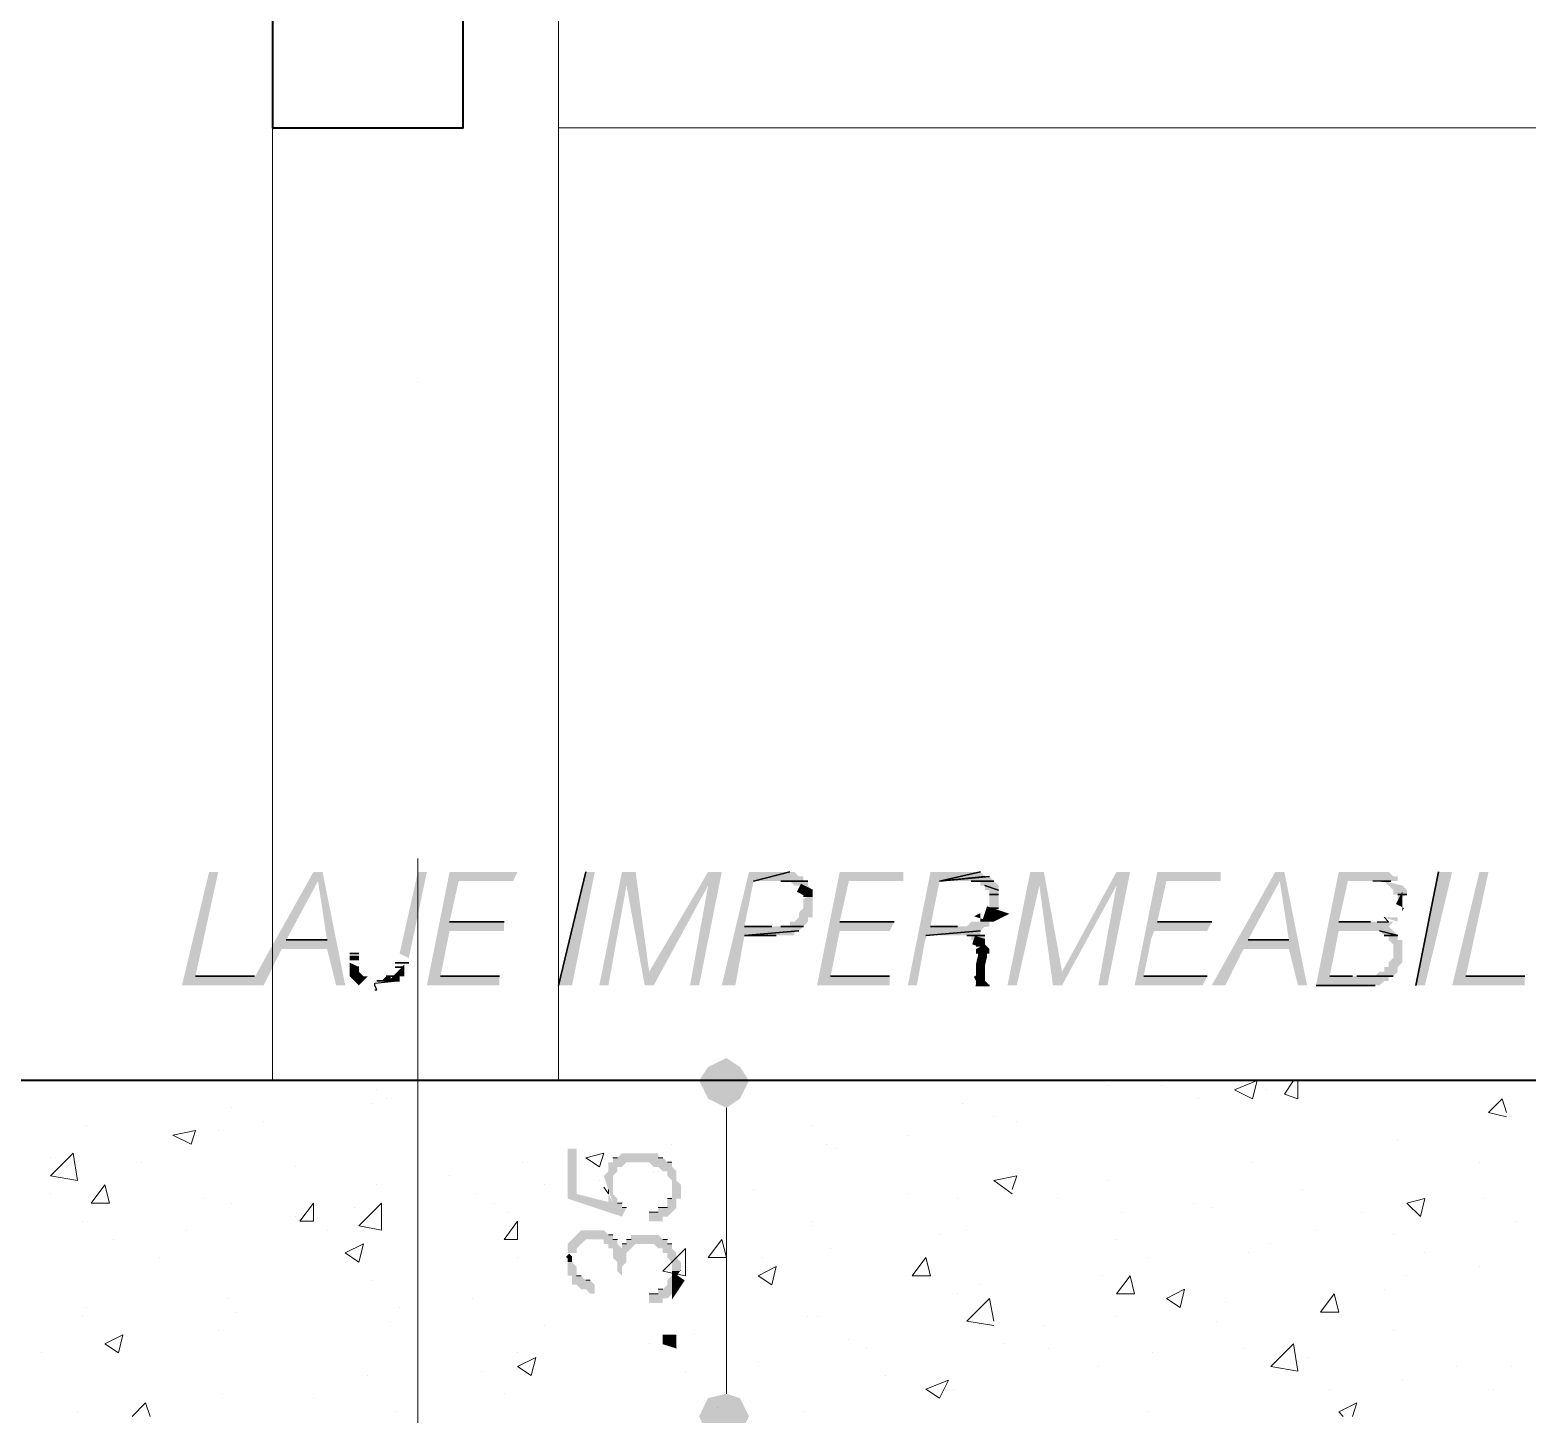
# Model space of a CAD drawing. Header units: millimetres. Extents: x 182 to 575, y -105 to 95.
# Drawn here: x 282.125 to 283.697, y 86.361 to 87.814 of the extents above; entities that cross this region are included whole.
import ezdxf

# ---------------------------------------------------------------- set-up
doc = ezdxf.new("R2010")
doc.units = ezdxf.units.MM
doc.header["$MEASUREMENT"] = 0
doc.layers.add('PDF_Geometry', color=7, linetype='Continuous')
doc.layers.add('PDF_Solid Fills', color=7, linetype='Continuous')

msp = doc.modelspace()

# ---------------------------------------------------------------- hatches: boundary and pattern name
at = {"layer": 'PDF_Solid Fills', "transparency": 33554559}
h = msp.add_hatch(color=256, dxfattribs=at)
h.paths.add_polyline_path([(282.4278, 86.9205), (282.4373, 86.8586), (282.3945, 86.8586)])
h.paths.add_polyline_path([(282.4564, 86.811), (282.4326, 86.9301), (282.4231, 86.9301), (282.3612, 86.8195), (282.3612, 86.8205), (282.2992, 86.8205), (282.3231, 86.9301), (282.3135, 86.9301), (282.285, 86.811), (282.3707, 86.811), (282.3897, 86.8491), (282.4373, 86.8491), (282.4469, 86.811)], flags=0)
for points in [[(282.5135, 86.8443), (282.5231, 86.8396), (282.5421, 86.9301), (282.5326, 86.9301)], [(282.6183, 86.811), (282.6183, 86.8205), (282.5564, 86.8205), (282.5659, 86.8681), (282.6231, 86.8681), (282.6231, 86.8777), (282.5659, 86.8777), (282.5754, 86.9205), (282.6326, 86.9205), (282.6373, 86.9301), (282.5659, 86.9301), (282.5421, 86.811)], [(282.7088, 86.9301), (282.6802, 86.811), (282.6945, 86.811), (282.7183, 86.9301)], [(282.8516, 86.9301), (282.8373, 86.9301), (282.7754, 86.8253), (282.7612, 86.9301), (282.7469, 86.9301), (282.7231, 86.811), (282.7326, 86.811), (282.7516, 86.9158), (282.7707, 86.811), (282.7802, 86.811), (282.8373, 86.9158), (282.8183, 86.811), (282.8278, 86.811)], [(282.9278, 86.8677), (282.9326, 86.8681), (282.9373, 86.8729), (282.9421, 86.8777), (282.9421, 86.8824), (282.9469, 86.8824), (282.9469, 86.9062), (282.9373, 86.9015), (282.9373, 86.892), (282.9326, 86.8872), (282.9326, 86.8824), (282.9278, 86.8777), (282.9231, 86.8777), (282.9231, 86.8729), (282.8754, 86.8729), (282.885, 86.9205), (282.9231, 86.9205), (282.9278, 86.9158), (282.9326, 86.9158), (282.9469, 86.911), (282.9421, 86.9158), (282.9421, 86.9205), (282.9373, 86.9205), (282.9373, 86.9253), (282.9326, 86.9253), (282.9278, 86.9301), (282.8802, 86.9301), (282.8516, 86.811), (282.8659, 86.811), (282.8754, 86.8634), (282.9278, 86.8634)], [(283.0278, 86.811), (283.0278, 86.8205), (282.9659, 86.8205), (282.9754, 86.8681), (283.0278, 86.8681), (283.0326, 86.8777), (282.9754, 86.8777), (282.985, 86.9205), (283.0421, 86.9205), (283.0421, 86.9301), (282.9754, 86.9301), (282.9516, 86.811)], [(283.067, 86.8634), (283.1135, 86.8634), (283.1135, 86.8586), (283.1278, 86.8586), (283.1278, 86.8634), (283.1231, 86.8634), (283.1231, 86.8681), (283.127, 86.8721), (283.1326, 86.8729), (283.1326, 86.8777), (283.1135, 86.8777), (283.1088, 86.8729), (283.0707, 86.8729), (283.0802, 86.9205), (283.1231, 86.9205), (283.1231, 86.9158), (283.1278, 86.9158), (283.1278, 86.911), (283.1326, 86.911), (283.1326, 86.892), (283.1278, 86.8872), (283.1421, 86.8872), (283.1421, 86.9158), (283.1373, 86.9205), (283.1326, 86.9253), (283.1278, 86.9253), (283.1231, 86.9301), (283.0707, 86.9301), (283.0469, 86.811), (283.0564, 86.811), (283.0649, 86.858)], [(283.2802, 86.9301), (283.2659, 86.9301), (283.2088, 86.8253), (283.1897, 86.9301), (283.1754, 86.9301), (283.1516, 86.811), (283.1612, 86.811), (283.185, 86.9158), (283.1992, 86.811), (283.2088, 86.811), (283.2659, 86.9158), (283.2469, 86.811), (283.2564, 86.811)], [(283.3054, 86.8681), (283.3612, 86.8681), (283.3659, 86.8777), (283.3088, 86.8777), (283.3183, 86.9205), (283.3754, 86.9205), (283.3754, 86.9301), (283.3088, 86.9301), (283.285, 86.811), (283.3564, 86.811), (283.3612, 86.8205), (283.2945, 86.8205), (283.3023, 86.8595)], [(283.1183, 86.8491), (283.1183, 86.8443), (283.1326, 86.8443), (283.1326, 86.8491), (283.1278, 86.8539)], [(282.4612, 86.8348), (282.4612, 86.8205), (282.4754, 86.8205), (282.4707, 86.8253), (282.4707, 86.8301)], [(282.4945, 86.8158), (282.5135, 86.8158), (282.5135, 86.8205), (282.4993, 86.8205)], [(283.1183, 86.811), (283.1326, 86.811), (283.1278, 86.8158), (283.1183, 86.8158)], [(282.8564, 86.7348), (282.8373, 86.7253), (282.8278, 86.711), (282.8373, 86.692), (282.8564, 86.6824), (282.8707, 86.692), (282.8802, 86.711), (282.8707, 86.7253)], [(282.7373, 86.5824), (282.7326, 86.592), (282.7326, 86.5836), (282.6992, 86.592), (282.6992, 86.6396), (282.6897, 86.6396), (282.6897, 86.5872), (282.7469, 86.5682), (282.7516, 86.5777), (282.7469, 86.5777), (282.7469, 86.5824), (282.7421, 86.5824), (282.7421, 86.5872), (282.7373, 86.592), (282.7373, 86.611), (282.7421, 86.6158), (282.7421, 86.6205), (282.7469, 86.6205), (282.7516, 86.6253), (282.7754, 86.6253), (282.7802, 86.6205), (282.785, 86.6205), (282.7897, 86.6158), (282.7945, 86.6158), (282.7945, 86.611), (282.7993, 86.6062), (282.7993, 86.5872), (282.7945, 86.5872), (282.7945, 86.5777), (282.785, 86.5777), (282.785, 86.5729), (282.7754, 86.5729), (282.7754, 86.5634), (282.7897, 86.5634), (282.7897, 86.5682), (282.7945, 86.5682), (282.7993, 86.5729), (282.804, 86.5777), (282.804, 86.5872), (282.8088, 86.5872), (282.8088, 86.6015), (282.804, 86.6062), (282.804, 86.6158), (282.7993, 86.6205), (282.7993, 86.6253), (282.7945, 86.6253), (282.7897, 86.6301), (282.785, 86.6301), (282.785, 86.6348), (282.7469, 86.6348), (282.7421, 86.6301), (282.7373, 86.6301), (282.7373, 86.6253), (282.7326, 86.6253), (282.7326, 86.6158), (282.7278, 86.611)], [(282.7897, 86.4348), (282.804, 86.4301), (282.804, 86.4443), (282.7897, 86.4443)], [(282.8373, 86.3396), (282.8564, 86.3348), (282.8707, 86.3396), (282.8802, 86.3586), (282.8707, 86.3777), (282.8564, 86.3824), (282.8373, 86.3777), (282.8278, 86.3586)]]:
    msp.add_hatch(color=256, dxfattribs=at).paths.add_polyline_path(points)
h = msp.add_hatch(color=256, dxfattribs=at)
h.paths.add_polyline_path([(283.4373, 86.9205), (283.4469, 86.8586), (283.404, 86.8586)])
h.paths.add_polyline_path([(283.4659, 86.811), (283.4421, 86.9301), (283.4326, 86.9301), (283.3659, 86.811), (283.3802, 86.811), (283.3993, 86.8491), (283.4469, 86.8491), (283.4564, 86.811)], flags=0)
h = msp.add_hatch(color=256, dxfattribs=at)
h.paths.add_polyline_path([(283.5612, 86.8824), (283.5469, 86.8824), (283.5612, 86.8777)])
h.paths.add_polyline_path([(283.5659, 86.9158), (283.5469, 86.9205), (283.5516, 86.9158), (283.5564, 86.911), (283.5564, 86.9062), (283.5612, 86.9062), (283.5612, 86.9015), (283.5707, 86.9062), (283.5707, 86.911)])
h.paths.add_polyline_path([(283.5659, 86.8586), (283.5612, 86.8586), (283.5612, 86.8634), (283.5564, 86.8681), (283.5516, 86.8729), (283.5564, 86.8777), (283.4992, 86.8777), (283.5088, 86.9205), (283.5469, 86.9205), (283.5612, 86.9205), (283.5612, 86.9253), (283.5564, 86.9253), (283.5516, 86.9301), (283.4992, 86.9301), (283.4754, 86.811), (283.5421, 86.811), (283.5466, 86.8154), (283.5516, 86.8158), (283.5516, 86.82), (283.5564, 86.8205), (283.5612, 86.8253), (283.5612, 86.8301), (283.5659, 86.8348)])
h.paths.add_polyline_path([(283.5564, 86.8539), (283.5564, 86.8396), (283.5516, 86.8348), (283.5516, 86.8301), (283.5469, 86.8301), (283.5469, 86.8253), (283.5421, 86.8253), (283.5373, 86.8205), (283.4897, 86.8205), (283.4992, 86.8681), (283.5421, 86.8681), (283.5469, 86.8634), (283.5516, 86.8634), (283.5516, 86.8586)], flags=0)
h = msp.add_hatch(color=256, dxfattribs=at)
h.paths.add_polyline_path([(283.6945, 86.811), (283.6945, 86.8205), (283.6326, 86.8205), (283.6564, 86.9301), (283.6469, 86.9301), (283.6183, 86.811)])
h.paths.add_polyline_path([(283.604, 86.9301), (283.5802, 86.811), (283.5897, 86.811), (283.6183, 86.9301)])
h = msp.add_hatch(color=256, dxfattribs=at)
h.paths.add_polyline_path([(283.5421, 86.8253), (283.5564, 86.8205), (283.5421, 86.8253)], flags=0)
h.paths.add_polyline_path([(283.5612, 86.8253), (283.5469, 86.8253), (283.5612, 86.8253)], flags=0)
h.paths.add_polyline_path([(283.5659, 86.8348), (283.5516, 86.8348), (283.5659, 86.8348)], flags=0)
h.paths.add_polyline_path([(283.5516, 86.8348), (283.5659, 86.8348), (283.5516, 86.8348)], flags=0)
h.paths.add_polyline_path([(283.5659, 86.8443), (283.5564, 86.8443), (283.5659, 86.8443)], flags=0)
h.paths.add_polyline_path([(283.5564, 86.8443), (283.5659, 86.8443), (283.5564, 86.8443)], flags=0)
h.paths.add_polyline_path([(283.5659, 86.8491), (283.5564, 86.8491), (283.5659, 86.8491)], flags=0)
h.paths.add_polyline_path([(283.5564, 86.8491), (283.5659, 86.8491), (283.5564, 86.8491)], flags=0)
h = msp.add_hatch(color=256, dxfattribs=at)
h.paths.add_polyline_path([(282.7897, 86.4777), (282.7897, 86.4824), (282.7945, 86.4824), (282.7993, 86.4872), (282.7993, 86.5062), (282.7945, 86.5015), (282.7945, 86.4967), (282.7897, 86.492), (282.785, 86.492), (282.785, 86.4872), (282.7754, 86.4872), (282.7754, 86.4777)])
h.paths.add_polyline_path([(282.7993, 86.5205), (282.7993, 86.511), (282.8088, 86.511), (282.8088, 86.5205), (282.804, 86.5253), (282.804, 86.5301), (282.7993, 86.5348), (282.7993, 86.5396), (282.7945, 86.5396), (282.7945, 86.5443), (282.7897, 86.5443), (282.785, 86.5491), (282.7564, 86.5491), (282.7564, 86.5443), (282.7516, 86.5443), (282.7516, 86.5396), (282.7469, 86.5396), (282.7469, 86.5348), (282.7421, 86.5396), (282.7421, 86.5443), (282.7373, 86.5443), (282.7373, 86.5491), (282.7326, 86.5491), (282.7278, 86.5539), (282.704, 86.5539), (282.6992, 86.5491), (282.6945, 86.5443), (282.6897, 86.5396), (282.6897, 86.5301), (282.6992, 86.5301), (282.6992, 86.5348), (282.704, 86.5396), (282.7088, 86.5443), (282.7278, 86.5443), (282.7278, 86.5396), (282.7326, 86.5396), (282.7326, 86.5348), (282.7373, 86.5348), (282.7373, 86.5253), (282.7421, 86.5205), (282.7421, 86.511), (282.7469, 86.5062), (282.7469, 86.5158), (282.7516, 86.5205), (282.7516, 86.5301), (282.7564, 86.5348), (282.7612, 86.5396), (282.7802, 86.5396), (282.785, 86.5348), (282.7897, 86.5348), (282.7897, 86.5301), (282.7945, 86.5301), (282.7945, 86.5253)])
h = msp.add_hatch(color=256, dxfattribs=at)
h.paths.add_polyline_path([(282.6992, 86.4967), (282.7183, 86.4872), (282.7183, 86.4967), (282.7135, 86.5015), (282.7088, 86.5015), (282.704, 86.5062), (282.6992, 86.5062), (282.6992, 86.5158), (282.6945, 86.5205), (282.6897, 86.5205), (282.6897, 86.5062), (282.6945, 86.5062), (282.6945, 86.4967)])
h.paths.add_polyline_path([(282.704, 86.492), (282.7088, 86.492), (282.6992, 86.4967)])
h.paths.add_polyline_path([(282.7183, 86.4872), (282.7088, 86.492), (282.7135, 86.4872)])

# ---------------------------------------------------------------- linework, layer by layer
at = {"layer": 'PDF_Geometry', "lineweight": 40}
msp.add_lwpolyline([(286.9278, 89.611), (286.9278, 90.1586), (286.7278, 90.1586), (286.7278, 89.611), (282.5802, 89.611), (282.5802, 89.8586), (282.3802, 89.8586), (282.3802, 87.711), (282.5802, 87.711), (282.5802, 88.211), (286.7278, 88.211), (286.7278, 87.711), (286.9278, 87.711), (286.9278, 88.211), (291.0802, 88.211), (291.0802, 87.711), (291.2802, 87.711), (291.2802, 89.8586), (291.0802, 89.8586), (291.0802, 89.611)], close=True, dxfattribs=at)
at = {"layer": 'PDF_Geometry', "lineweight": 20}
for points in [[(282.6802, 88.211), (282.6802, 86.711)], [(282.3802, 87.711), (282.3802, 86.711)], [(282.6802, 87.711), (286.7278, 87.711)]]:
    msp.add_lwpolyline(points, dxfattribs=at)
at = {"layer": 'PDF_Geometry', "lineweight": 13}
for points in [[(282.5326, 87.4443), (282.5326, 87.4443)], [(282.5326, 85.9443), (282.5326, 86.9443)], [(282.9135, 86.711), (282.7659, 86.711)], [(282.8564, 86.3824), (282.8564, 86.411), (282.8564, 86.6586), (282.8564, 86.6824)], [(282.7373, 86.6301), (282.7421, 86.6301), (282.7373, 86.6301)], [(282.7897, 86.6301), (282.785, 86.6301), (282.7897, 86.6301)], [(282.7993, 86.6253), (282.7945, 86.6253), (282.7993, 86.6253)], [(282.7278, 86.5991), (282.7326, 86.592), (282.7326, 86.5967)], [(282.7945, 86.5872), (282.7993, 86.5872), (282.7945, 86.5872)], [(282.7469, 86.5824), (282.7421, 86.5824), (282.7469, 86.5824)], [(282.7516, 86.5777), (282.7469, 86.5777), (282.7516, 86.5777)], [(282.7754, 86.5729), (282.785, 86.5729), (282.7754, 86.5729)], [(282.785, 86.5777), (282.7945, 86.5777), (282.785, 86.5777)], [(282.7373, 86.5491), (282.7326, 86.5491), (282.7373, 86.5491)], [(282.7421, 86.5443), (282.7373, 86.5443), (282.7421, 86.5443)], [(282.7469, 86.5396), (282.7516, 86.5396), (282.7469, 86.5396)], [(282.7516, 86.5443), (282.7564, 86.5443), (282.7516, 86.5443)], [(282.7945, 86.5443), (282.7897, 86.5443), (282.7945, 86.5443)], [(282.7993, 86.5396), (282.7945, 86.5396), (282.7993, 86.5396)], [(282.704, 86.5062), (282.6992, 86.5062), (282.704, 86.5062)], [(282.7135, 86.5015), (282.7088, 86.5015), (282.7135, 86.5015)], [(282.785, 86.492), (282.7897, 86.492), (282.785, 86.492)], [(282.7754, 86.4872), (282.785, 86.4872), (282.7754, 86.4872)], [(282.804, 86.4301), (282.7897, 86.4348), (282.804, 86.4301)]]:
    msp.add_lwpolyline(points, dxfattribs=at)
at = {"layer": 'PDF_Geometry', "lineweight": 25}
for points in [[(282.6802, 86.811), (282.7088, 86.9301), (282.6802, 86.811)], [(282.9231, 86.9301), (282.885, 86.9205), (282.9231, 86.9301)], [(282.9135, 86.9205), (282.9373, 86.9205), (282.9135, 86.9205)], [(282.9231, 86.9205), (282.9421, 86.9205), (282.9231, 86.9205)], [(283.1326, 86.9253), (283.0802, 86.9205), (283.1326, 86.9253)], [(283.1373, 86.9205), (283.1135, 86.9205), (283.1373, 86.9205)], [(283.1135, 86.9205), (283.1373, 86.9205), (283.1135, 86.9205)], [(283.5445, 86.9205), (283.554, 86.9205), (283.535, 86.9205)], [(283.5802, 86.811), (283.604, 86.9301), (283.5802, 86.811)], [(282.9326, 86.911), (282.9469, 86.911), (282.9326, 86.911)], [(282.9469, 86.911), (282.9326, 86.911), (282.9469, 86.911)], [(283.1326, 86.9062), (283.1421, 86.9062), (283.1326, 86.9062)], [(283.5707, 86.9062), (283.5612, 86.9062), (283.5707, 86.9062)], [(283.1421, 86.892), (283.1326, 86.892), (283.1421, 86.892)], [(283.1326, 86.892), (283.1421, 86.892), (283.1326, 86.892)], [(282.6231, 86.8777), (282.5659, 86.8777), (282.6231, 86.8777)], [(282.8754, 86.8729), (282.904, 86.8729), (282.8754, 86.8729)], [(282.9373, 86.8729), (282.9135, 86.8729), (282.9373, 86.8729)], [(283.0326, 86.8777), (282.9754, 86.8777), (283.0326, 86.8777)], [(283.0707, 86.8729), (283.0992, 86.8729), (283.0707, 86.8729)], [(283.3659, 86.8777), (283.3088, 86.8777), (283.3659, 86.8777)], [(283.4992, 86.8777), (283.5326, 86.8777), (283.4992, 86.8777)], [(283.5397, 86.8777), (283.5516, 86.8777), (283.5469, 86.8824)], [(282.3945, 86.8586), (282.4373, 86.8586), (282.3945, 86.8586)], [(283.404, 86.8586), (283.4469, 86.8586), (283.404, 86.8586)], [(283.5469, 86.8634), (283.5612, 86.8634), (283.5469, 86.8634)], [(283.5612, 86.8634), (283.5469, 86.8634), (283.5612, 86.8634)], [(282.4612, 86.8301), (282.4707, 86.8301), (282.4612, 86.8301)], [(282.4707, 86.8301), (282.4612, 86.8301), (282.4707, 86.8301)], [(282.5088, 86.8348), (282.5231, 86.8348), (282.5088, 86.8348)], [(282.5183, 86.8301), (282.5088, 86.8301), (282.5183, 86.8301)], [(282.3612, 86.8205), (282.2992, 86.8205), (282.3612, 86.8205)], [(282.4873, 86.8062), (282.4897, 86.8062), (282.4897, 86.8062), (282.4873, 86.811), (282.4873, 86.811), (282.4873, 86.8134), (282.5112, 86.8158)], [(282.4897, 86.8158), (282.5135, 86.8158), (282.4897, 86.8158)], [(282.5135, 86.8158), (282.4897, 86.8158), (282.5135, 86.8158)], [(282.4993, 86.8205), (282.5135, 86.8205), (282.4993, 86.8205)], [(282.6183, 86.8205), (282.5564, 86.8205), (282.6183, 86.8205)], [(283.0278, 86.8205), (282.9659, 86.8205), (283.0278, 86.8205)], [(283.1278, 86.8205), (283.1183, 86.8205), (283.1278, 86.8205)], [(283.1183, 86.8205), (283.1278, 86.8205), (283.1183, 86.8205)], [(283.1326, 86.811), (283.1183, 86.811), (283.1326, 86.811)], [(283.3612, 86.8205), (283.2945, 86.8205), (283.3612, 86.8205)], [(283.4897, 86.8205), (283.5135, 86.8205), (283.4897, 86.8205)], [(283.5564, 86.8205), (283.5183, 86.8205), (283.5564, 86.8205)], [(283.6945, 86.8205), (283.6326, 86.8205), (283.6945, 86.8205)]]:
    msp.add_lwpolyline(points, dxfattribs=at)
for points, const_width in [([(282.9326, 86.9134), (282.9421, 86.9086), (282.9421, 86.9039)], 0.00952), ([(283.1302, 86.8777), (283.1302, 86.8824), (283.135, 86.8848), (283.1278, 86.8872)], 0.0143), ([(283.1159, 86.8586), (283.1231, 86.8562), (283.1231, 86.8515)], 0.00952), ([(283.1254, 86.8443), (283.1254, 86.842), (283.1231, 86.8324), (283.1231, 86.8229), (283.1231, 86.8181), (283.1183, 86.8158)], 0.00952)]:
    msp.add_lwpolyline(points, dxfattribs=dict(at, const_width=const_width))
for points in [[(283.1231, 86.9301), (283.0802, 86.9205), (283.1231, 86.9301)], [(283.1278, 86.9253), (283.0802, 86.9205), (283.1278, 86.9253)], [(283.1278, 86.9158), (283.1421, 86.911), (283.1278, 86.9158)], [(282.9326, 86.8681), (282.8754, 86.8634), (282.9326, 86.8681)], [(282.8945, 86.8634), (282.8754, 86.8634), (282.8945, 86.8634)], [(282.9088, 86.8634), (282.8754, 86.8634), (282.9088, 86.8634)], [(283.1231, 86.8681), (283.0659, 86.8634), (283.1231, 86.8681)], [(283.1088, 86.8634), (283.1278, 86.8634), (283.1088, 86.8634)], [(283.5421, 86.8681), (283.5612, 86.8634), (283.5421, 86.8681)], [(282.4707, 86.8443), (282.4612, 86.8443), (282.4707, 86.8443)], [(283.5231, 86.811), (283.4754, 86.811), (283.5231, 86.811)], [(283.5373, 86.811), (283.4754, 86.811), (283.5373, 86.811)], [(283.5278, 86.8205), (283.5564, 86.8205), (283.5278, 86.8205)], [(283.5326, 86.8205), (283.5564, 86.8205), (283.5326, 86.8205)]]:
    msp.add_lwpolyline(points, close=True, dxfattribs=at)
for points in [[(283.5659, 86.9039, 0, 0, 0), (283.5659, 86.8991, 0.00952, 0.00952, 0), (283.5635, 86.8943, 0, 0, 0), (283.5612, 86.8896, 0, 0, 0), (283.5612, 86.8848, 0, 0, 0), (283.5635, 86.8824, 0, 0, 0)], [(282.4659, 86.8443, 0, 0, 0), (282.4659, 86.842, 0.00952, 0.00952, 0), (282.4659, 86.8372, 0, 0, 0), (282.4659, 86.8324, 0, 0, 0)], [(282.5112, 86.8205, 0.0143, 0.0143, 0), (282.5112, 86.8253, 0, 0, 0), (282.5135, 86.8277, 0, 0, 0), (282.5135, 86.8324, 0, 0, 0), (282.5159, 86.8372, 0, 0, 0), (282.5135, 86.842, 0, 0, 0)], [(282.4754, 86.8158, 0.0135, 0.0135, 0), (282.4707, 86.8205, 0, 0, 0), (282.4754, 86.8205, 0, 0, 0)]]:
    msp.add_lwpolyline(points, format="xyseb", dxfattribs=at)
at = {"layer": 'PDF_Geometry', "lineweight": 40}
msp.add_lwpolyline([(292.9516, 86.3586), (293.404, 86.3586), (293.404, 86.711), (280.6802, 86.711), (280.304, 86.711), (280.304, 86.3586), (280.6802, 86.3586), (280.7516, 86.3586)], dxfattribs=at)
at = {"layer": 'PDF_Geometry', "lineweight": 0}
for points in [[(282.4897, 86.7015), (282.4897, 86.7015)], [(283.2564, 86.7062), (283.2564, 86.7062)], [(283.3135, 86.7062), (283.3135, 86.7062)], [(283.4231, 86.7015), (283.4231, 86.7015)], [(283.4564, 86.711), (283.4564, 86.692), (283.4421, 86.6967), (283.4516, 86.711)], [(282.3373, 86.6824), (282.3373, 86.6824)], [(282.485, 86.6872), (282.485, 86.6872)], [(282.4993, 86.692), (282.4993, 86.692)], [(283.104, 86.6872), (283.104, 86.6872)], [(283.3516, 86.692), (283.3516, 86.692)], [(283.6754, 86.6729), (283.6564, 86.6777), (283.6707, 86.692), (283.6754, 86.6777)], [(282.3707, 86.6682), (282.3707, 86.6682)], [(283.1373, 86.6729), (283.1373, 86.6729)], [(283.1612, 86.6682), (283.1612, 86.6682)], [(282.185, 86.6634), (282.185, 86.6634)], [(282.2945, 86.6586), (282.2945, 86.6586)], [(282.3231, 86.6586), (282.3231, 86.6586)], [(282.9469, 86.6634), (282.9469, 86.6634)], [(283.0469, 86.6539), (283.0469, 86.6539)], [(283.5612, 86.6491), (283.5612, 86.6491)], [(282.7993, 86.6443), (282.7993, 86.6443)], [(282.9612, 86.6443), (282.9612, 86.6443)], [(282.9707, 86.6396), (282.9707, 86.6396)], [(282.1469, 86.6301), (282.1469, 86.6301)], [(282.2421, 86.6253), (282.2421, 86.6253)], [(282.404, 86.6205), (282.404, 86.6205)], [(282.6421, 86.6253), (282.6421, 86.6253)], [(283.4088, 86.6253), (283.4088, 86.6253)], [(283.6469, 86.6253), (283.6469, 86.6253)], [(282.4897, 86.6015), (282.4897, 86.6015)], [(282.5659, 86.611), (282.5659, 86.611)], [(282.6659, 86.6015), (282.6659, 86.6015)], [(282.7231, 86.6062), (282.7231, 86.6062)], [(282.7802, 86.6158), (282.7802, 86.6158)], [(282.785, 86.6158), (282.785, 86.6158)], [(283.1564, 86.592), (283.1373, 86.6062), (283.1612, 86.611), (283.1564, 86.5967)], [(283.2564, 86.6062), (283.2564, 86.6062)], [(282.1469, 86.592), (282.1469, 86.592)], [(282.3088, 86.5872), (282.3088, 86.5872)], [(282.5945, 86.592), (282.5945, 86.592)], [(282.885, 86.5967), (282.885, 86.5967)], [(283.0469, 86.592), (283.0469, 86.592)], [(283.0992, 86.5872), (283.0992, 86.5872)], [(283.204, 86.5872), (283.204, 86.5872)], [(283.4612, 86.5967), (283.4612, 86.5967)], [(283.6516, 86.5872), (283.6516, 86.5872)], [(282.3373, 86.5824), (282.3373, 86.5824)], [(282.4659, 86.5777), (282.4659, 86.5777)], [(282.6135, 86.5824), (282.6135, 86.5824)], [(282.6278, 86.5729), (282.6278, 86.5729)], [(283.2707, 86.5729), (283.2707, 86.5729)], [(283.3469, 86.5824), (283.3469, 86.5824)], [(283.3659, 86.5777), (283.3659, 86.5777)], [(283.5231, 86.5729), (283.5231, 86.5729)], [(282.1802, 86.5634), (282.1802, 86.5634)], [(282.404, 86.5682), (282.404, 86.5682)], [(282.7897, 86.5634), (282.7897, 86.5634)], [(282.9469, 86.5634), (282.9469, 86.5634)], [(282.9469, 86.5586), (282.9469, 86.5586)], [(283.685, 86.5634), (283.685, 86.5634)], [(282.2135, 86.5443), (282.2135, 86.5443)], [(282.2897, 86.5539), (282.2897, 86.5539)], [(282.4373, 86.5539), (282.4373, 86.5539)], [(282.7945, 86.5443), (282.7945, 86.5443)], [(283.0802, 86.5491), (283.0802, 86.5491)], [(283.1088, 86.5539), (283.1088, 86.5539)], [(283.2659, 86.5443), (283.2659, 86.5443)], [(283.4278, 86.5396), (283.4278, 86.5396)], [(283.4754, 86.5539), (283.4754, 86.5539)], [(283.5564, 86.5491), (283.5564, 86.5491)], [(282.2612, 86.5253), (282.2612, 86.5253)], [(282.6373, 86.5253), (282.6373, 86.5253)], [(282.8945, 86.5253), (282.8945, 86.5253)], [(282.9659, 86.5348), (282.9659, 86.5348)], [(283.2993, 86.5253), (283.2993, 86.5253)], [(283.404, 86.5301), (283.404, 86.5301)], [(283.5897, 86.5301), (283.5897, 86.5301)], [(283.6469, 86.5158), (283.6469, 86.5158)], [(282.485, 86.5015), (282.485, 86.5015)], [(282.704, 86.4967), (282.704, 86.4967)], [(283.1231, 86.4967), (283.1231, 86.4967)], [(283.2516, 86.5062), (283.2516, 86.5062)], [(283.5469, 86.492), (283.5469, 86.492)], [(283.5707, 86.5062), (283.5707, 86.5062)], [(282.3326, 86.4824), (282.3326, 86.4824)], [(282.5897, 86.4824), (282.5897, 86.4824)], [(283.0992, 86.4872), (283.0992, 86.4872)], [(283.1373, 86.4539), (283.1088, 86.4586), (283.1326, 86.4824), (283.1373, 86.4586)], [(283.3802, 86.4777), (283.3802, 86.4777)], [(282.1802, 86.4634), (282.1802, 86.4634)], [(282.185, 86.4729), (282.185, 86.4729)], [(282.3421, 86.4681), (282.3421, 86.4681)], [(282.5135, 86.4729), (282.5135, 86.4729)], [(282.9421, 86.4634), (282.9421, 86.4634)], [(282.9516, 86.4634), (282.9516, 86.4634)], [(283.2659, 86.4634), (283.2659, 86.4634)], [(282.3231, 86.4491), (282.3231, 86.4491)], [(282.504, 86.4586), (282.504, 86.4586)], [(282.6659, 86.4539), (282.6659, 86.4539)], [(282.7897, 86.4443), (282.7897, 86.4443)], [(282.8231, 86.4443), (282.8231, 86.4443)], [(283.1897, 86.4539), (283.1897, 86.4539)], [(283.3707, 86.4586), (283.3707, 86.4586)], [(283.5564, 86.4491), (283.5564, 86.4491)], [(282.2135, 86.4348), (282.2135, 86.4348)], [(282.7754, 86.4348), (282.7754, 86.4348)], [(282.985, 86.4396), (282.985, 86.4396)], [(283.004, 86.4301), (283.004, 86.4301)], [(283.1469, 86.4348), (283.1469, 86.4348)], [(283.1945, 86.4301), (283.1945, 86.4301)], [(283.3993, 86.4301), (283.3993, 86.4301)], [(282.1373, 86.4253), (282.1373, 86.4253)], [(282.6373, 86.4253), (282.6373, 86.4253)], [(282.8897, 86.4158), (282.8897, 86.4158)], [(283.304, 86.4253), (283.304, 86.4253)], [(283.4659, 86.4205), (283.4659, 86.4205)], [(282.4802, 86.4015), (282.4802, 86.4015)], [(282.5993, 86.4062), (282.5993, 86.4062)], [(282.8135, 86.4062), (282.8135, 86.4062)], [(283.0231, 86.4015), (283.0231, 86.4015)], [(283.2469, 86.411), (283.2469, 86.411)], [(283.6231, 86.411), (283.6231, 86.411)], [(283.6802, 86.411), (283.6802, 86.411)], [(282.3278, 86.3824), (282.3278, 86.3824)], [(282.6231, 86.3824), (282.6231, 86.3824)], [(283.0945, 86.3872), (283.0945, 86.3872)], [(283.4897, 86.3872), (283.4897, 86.3872)], [(283.5659, 86.3967), (283.5659, 86.3967)], [(283.6612, 86.3872), (283.6612, 86.3872)], [(282.2326, 86.3586), (282.2469, 86.3729), (282.2516, 86.3586)], [(282.4231, 86.3777), (282.4231, 86.3777)], [(282.8469, 86.3681), (282.8469, 86.3681)], [(283.504, 86.3586), (283.4992, 86.3634), (283.5183, 86.3729), (283.5135, 86.3586)], [(282.1754, 86.3634), (282.1754, 86.3634)], [(282.5088, 86.3634), (282.5088, 86.3634)], [(282.9373, 86.3634), (282.9373, 86.3634)], [(283.2993, 86.3634), (283.2993, 86.3634)]]:
    msp.add_lwpolyline(points, dxfattribs=at)
for points in [[(283.4135, 86.711), (283.4088, 86.692), (283.3897, 86.7015)], [(282.2992, 86.6586), (282.2945, 86.6443), (282.2754, 86.6539)], [(282.1754, 86.6062), (282.1469, 86.611), (282.1707, 86.6348)], [(282.7278, 86.6348), (282.7231, 86.6205), (282.7088, 86.6301)], [(282.204, 86.6015), (282.2088, 86.5824), (282.1897, 86.5824)], [(283.5897, 86.5872), (283.585, 86.5682), (283.5707, 86.5824)], [(282.4231, 86.5824), (282.4231, 86.5634), (282.4088, 86.5634)], [(282.4945, 86.5539), (282.4707, 86.5586), (282.4945, 86.5824)], [(282.6373, 86.5634), (282.6373, 86.5443), (282.6231, 86.5443)], [(282.4754, 86.5396), (282.4707, 86.5205), (282.4564, 86.5301)], [(282.8516, 86.5443), (282.8564, 86.5253), (282.8373, 86.5253)], [(282.8135, 86.5062), (282.7897, 86.511), (282.8135, 86.5348)], [(283.0659, 86.5253), (283.0707, 86.5062), (283.0516, 86.5062)], [(282.9088, 86.5158), (282.904, 86.4967), (282.8897, 86.5062)], [(283.2802, 86.5062), (283.285, 86.4872), (283.2659, 86.4872)], [(283.3373, 86.492), (283.3326, 86.4729), (283.3183, 86.4824)], [(283.4945, 86.4872), (283.4992, 86.4681), (283.4802, 86.4681)], [(282.2231, 86.4443), (282.2183, 86.4253), (282.204, 86.4348)], [(283.4564, 86.4062), (283.4278, 86.411), (283.4516, 86.4348)], [(282.6564, 86.4205), (282.6516, 86.4015), (282.6373, 86.411)], [(283.0897, 86.3967), (283.0802, 86.3777), (283.0659, 86.3872)]]:
    msp.add_lwpolyline(points, close=True, dxfattribs=at)
at = {"layer": 'PDF_Geometry', "lineweight": 13}
for points, const_width in [([(282.6921, 86.5205), (282.6921, 86.5253), (282.6897, 86.5277)], 0.00476), ([(282.8088, 86.5039), (282.804, 86.4967), (282.804, 86.511)], 0.00952)]:
    msp.add_lwpolyline(points, dxfattribs=dict(at, const_width=const_width))
at = {"layer": 'PDF_Solid Fills', "transparency": 33554559}
msp.add_solid([(282.804, 86.4967), (282.804, 86.492), (282.7993, 86.4872)], dxfattribs=at)

doc.saveas('drawing.dxf')
